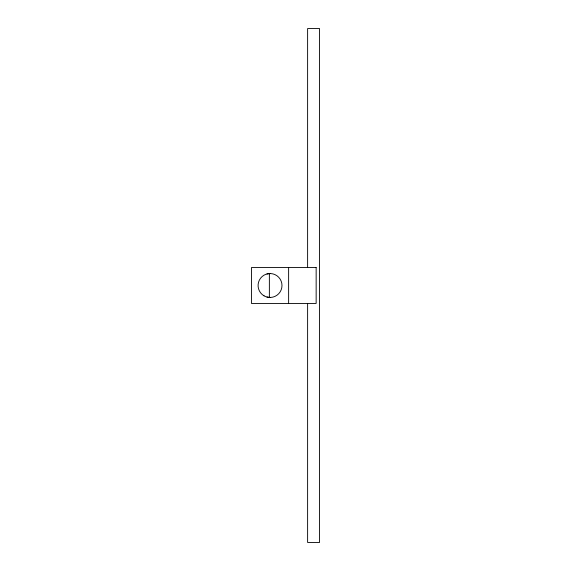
<?xml version="1.0" encoding="UTF-8"?>
<svg xmlns="http://www.w3.org/2000/svg" width="571" height="571" viewBox="0 0 571 571"><rect width="100%" height="100%" fill="white"/><g stroke="black" fill="none" stroke-linecap="round" stroke-linejoin="round"><path stroke-width="0.86" d="M266.942 273.959L270.033 273.552M266.942 297.041L270.033 297.448M307.612 267.571L307.612 28.55L319.56 28.55L319.56 542.45L307.612 542.45L307.612 303.429M288.626 267.571L288.626 303.429M269.369 273.637L269.369 297.363M316.148 267.571L251.44 267.571L251.44 303.429L316.148 303.429L316.148 267.571M264.059 295.849A11.948 11.948 0 0 0 281.988 285.5A11.948 11.948 0 0 0 264.059 275.151A11.948 11.948 0 0 0 264.059 295.849"/></g></svg>
